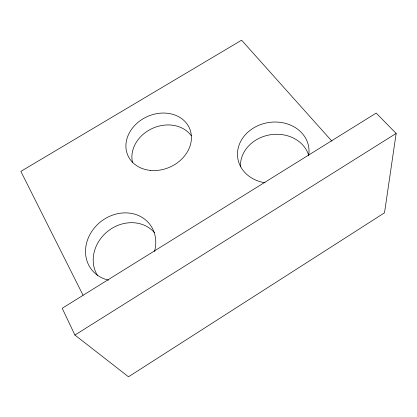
<?xml version="1.0" encoding="UTF-8"?>
<svg xmlns="http://www.w3.org/2000/svg" width="417" height="417" viewBox="0 0 417 417"><rect width="100%" height="100%" fill="white"/><g stroke="black" fill="none" stroke-linecap="round" stroke-linejoin="round"><path stroke-width="0.63" d="M396.15 133.435L384.51 212.8L128.493 376.796L74.914 335.044L62.206 308.283L376.186 113.08L396.15 133.435L74.914 335.044M331.896 141.17L241.589 40.204L20.85 171.382L83.056 295.236M265.123 182.787A35.904 30.477 -9.1 0 1 238.159 148.233A35.904 30.477 -9.1 0 1 279.051 122.212A35.904 30.477 -9.1 0 1 308.731 155.035M108.529 280.12A36.894 32.114 -38.3 0 1 87.351 240.453A36.894 32.114 -38.3 0 1 130.974 213.322A36.894 32.114 -38.3 0 1 154.498 251.534M97.495 275.538A35.758 31.431 -39 0 1 108.748 230.523A35.758 31.431 -39 0 1 154.587 232.769M240.463 166.863A34.825 29.883 -8.5 0 1 269.961 134.832A34.825 29.883 -8.5 0 1 308.726 155.306M132.481 162.333A32.719 27.225 -24.1 0 1 152.424 128.389A32.719 27.225 -24.1 0 1 191.221 135.661M150.36 170.391A33.683 27.678 -24 0 0 190.267 130.26A33.683 27.678 -24 0 0 135.374 124.766A33.683 27.678 -24 0 0 150.36 170.391"/></g></svg>
